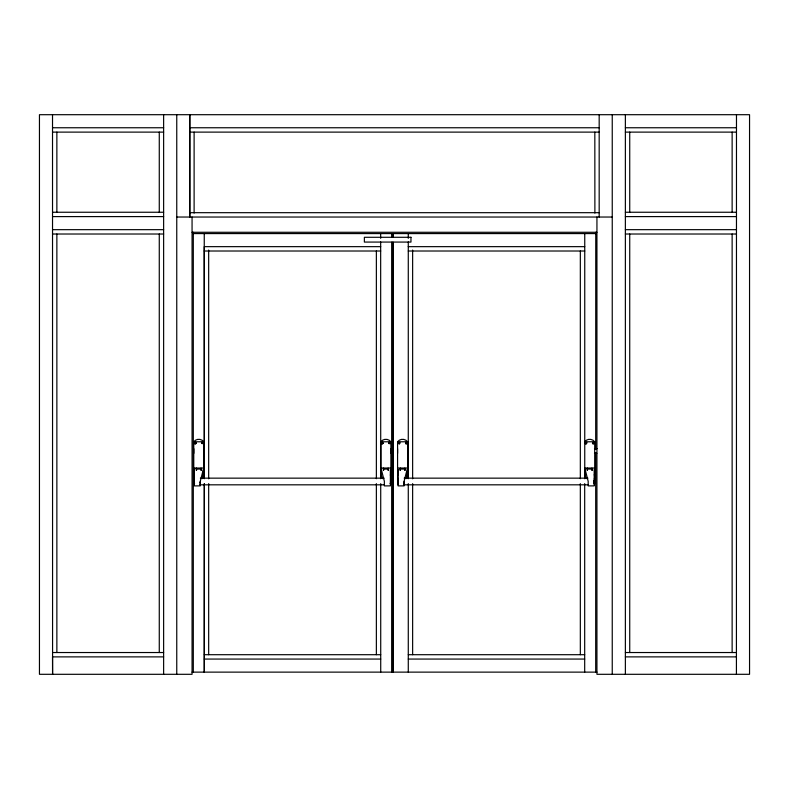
<?xml version="1.0" encoding="UTF-8"?>
<svg xmlns="http://www.w3.org/2000/svg" width="789" height="789" viewBox="0 0 789 789"><rect width="100%" height="100%" fill="white"/><g stroke="black" fill="none" stroke-linecap="round" stroke-linejoin="round"><path stroke-width="1.18" d="M200.1 482.434L200.12 484.801M200.1 482.306L200.337 481.389M195.879 443.122L195.633 443.862M196.017 443.359L195.218 442.126L194.41 443.359M203.365 443.359L203.286 442.54M381.294 442.747L381.442 443.122M382.754 443.122L382.517 443.862M382.902 443.359L382.517 442.422L381.679 442.422M388.78 443.142L389.904 442.678M388.849 443.546L390.101 443.122M398.218 442.747L398.435 443.546M405.714 443.142L406.838 442.678M407.173 442.747L406.937 443.467L406.956 442.373L405.783 442.373L405.95 443.862M407.203 443.142L406.789 443.862M586.503 443.546L586.572 443.122M592.421 443.142L593.673 442.244L593.673 443.862M592.588 443.142L593.713 442.678M594.058 443.359L593.841 442.56L592.835 442.422M202.29 478.667L203.296 475.146M406.108 478.667L407.104 475.146L407.104 469.534L404.106 481.27L404.106 485.876L398.09 485.896L398.09 469.534M404.155 481.389L404.007 484.742M194.488 442.54L194.794 443.862M195.938 443.556L196.017 442.747M201.757 442.925C201.984 441.12 204.39 442.925 202.98 443.862M381.373 442.54L381.679 443.862M382.823 443.556L382.517 442.244L381.373 442.728M388.869 442.757L388.721 443.556M390.013 443.467L390.161 442.54M593.762 481.99L593.762 480.807M195.682 443.605L194.558 443.122M398.307 442.728L399.619 442.56L399.441 443.862M399.49 443.605L399.599 442.757M586.375 443.556L586.631 442.54M194.627 442.56L195.633 442.422M194.755 442.678L195.79 442.816M202.092 442.678L203.029 442.678M381.511 442.56L382.566 442.678M382.685 443.546L381.531 443.418M388.849 442.56L390.032 442.56M389.855 443.862L390.249 442.747M398.563 442.678L399.49 442.678M586.375 442.678L585.32 442.56L585.103 443.359M586.326 443.862L586.71 442.747M592.924 442.521L592.835 443.862M195.633 443.674L194.794 443.674M382.517 443.674L381.679 443.674M399.441 443.674L398.613 443.674M406.789 443.674L405.95 443.674M585.487 442.422L586.503 442.56M586.326 443.674L585.487 443.674M593.673 443.674L593.032 443.763M52.518 127.759L163.629 127.759M189.755 127.759L599.176 127.759M625.371 127.759L736.482 127.759M52.518 132.118L163.629 132.118M189.755 132.118L599.176 132.118M625.371 132.118L736.482 132.118M52.518 212.251L163.629 212.251M625.371 212.251L736.482 212.251M189.755 212.685L599.176 212.685M52.518 216.6L163.629 216.6M625.371 216.6L736.482 216.6M176.756 217.034L612.244 217.034M52.518 229.668L163.629 229.668M625.371 229.668L736.482 229.668M192.062 232.282L596.938 232.282M193.305 233.583L595.754 233.583M52.518 234.017L163.629 234.017M625.371 234.017L736.482 234.017M380.722 246.651L204.252 246.651L204.312 478.706L204.252 233.583M408.219 246.651L584.748 246.651M204.312 251.01L380.722 251.01M408.278 251.01L584.748 251.01M193.769 483.164A20.987 19.577 0 0 0 194.587 483.341A19.114 19.114 0 0 1 193.769 483.164L193.769 441.781L203.779 441.781L203.779 478.499M380.88 478.499L380.88 441.781L390.89 441.781L390.89 483.164A19.114 19.114 0 0 1 390.072 483.371A20.987 19.577 0 0 0 390.89 483.164M397.577 483.164A20.987 19.577 0 0 0 398.396 483.341A19.114 19.114 0 0 1 397.577 483.164L397.577 441.781L407.588 441.781L407.588 478.499M594.699 441.781L584.688 441.781A6.263 6.263 0 0 1 594.699 441.781L594.699 483.164A19.114 19.114 0 0 1 593.88 483.371A20.987 19.577 0 0 0 594.699 483.164M194.577 442.954L195.879 443.142M201.925 442.954L203.217 443.142M381.462 442.954L382.754 443.142M388.809 442.954L390.101 443.142M398.386 442.954L399.688 443.142M405.733 442.954L407.025 443.142M585.27 442.954L586.572 443.142M592.618 442.954L593.91 443.142M203.197 443.29L201.728 442.954M388.78 443.122L390.082 443.29M398.366 443.122L399.658 443.29M405.714 443.122L407.006 443.29M586.543 443.29L585.251 443.122M593.89 443.29L592.588 443.122M193.769 448.694L193.769 453.379M397.577 448.694L397.577 453.379M594.462 448.694L596.839 448.694L594.788 448.694M393.03 453.33L390.644 453.379L390.644 448.694L393.03 448.694L390.979 448.694M594.462 453.379L596.839 453.33M193.769 468.045L203.779 468.045M380.88 468.045L390.89 468.045M397.577 468.045L407.588 468.045M584.688 468.045L594.699 468.045M196.264 468.853L201.274 468.853M383.385 468.853L388.385 468.853M400.082 468.853L405.082 468.853M587.194 468.853L592.204 468.853M193.769 474.09L194.262 474.09M390.397 474.09L390.89 474.09M397.577 474.09L398.07 474.09M203.276 474.445L203.779 474.445M380.88 474.445L381.383 474.445M584.688 474.445L585.191 474.445M193.769 474.899L194.262 474.899M203.276 474.899L203.779 474.899M380.88 474.899L381.383 474.899M390.397 474.899L390.89 474.899M397.577 474.899L398.07 474.899M407.085 474.899L407.588 474.899M584.688 474.899L585.191 474.899M594.206 474.899L594.699 474.899M193.769 475.363L194.262 475.363M390.397 475.363L390.89 475.363M397.577 475.363L398.07 475.363M203.276 475.728L203.779 475.728M380.88 475.728L381.383 475.728M407.085 475.728L407.588 475.728M584.688 475.728L585.191 475.728M200.347 478.154L384.105 478.154M404.155 478.154L587.913 478.154M200.15 484.821L384.105 484.821M403.958 484.821L587.913 484.821M52.518 652.533L163.629 652.533M625.371 652.533L736.482 652.533M204.312 654.702L380.722 654.702M408.278 654.702L584.688 654.702M163.629 656.882L52.518 656.882L52.577 674.299L52.518 114.701M625.371 656.882L736.482 656.882M204.312 659.062L380.722 659.062M408.278 659.062L584.688 659.062M192.062 672.129L596.938 672.129M406.789 442.422L405.783 442.56L405.783 443.546M202.98 442.422L201.964 442.56L201.836 443.556M585.487 443.862L585.438 443.605M586.631 442.728L585.487 442.244L585.182 443.556M390.161 442.728L389.224 442.156L388.632 443.359M399.836 442.747L398.613 442.244L398.307 443.556M585.172 475.146L586.178 478.667M381.363 475.146L382.359 478.667M736.482 114.701L736.423 674.299M732.133 132.118L732.133 212.251M732.133 234.017L732.133 652.533M629.73 132.118L629.73 212.251M629.73 234.017L629.73 652.533M625.371 114.701L625.371 674.299M612.244 114.701L612.244 674.299M599.176 114.701L599.176 217.034M596.938 217.034L596.938 674.299L749.55 674.299L749.55 114.701L39.45 114.701L39.45 674.299L192.062 674.299L192.062 217.034M595.754 232.282L595.695 449.158M595.695 452.817L595.695 672.129M594.827 132.118L594.886 213.079M594.423 478.213L594.423 484.831M594.186 469.534L594.186 485.876L588.18 485.896L588.18 481.339L585.172 469.534L585.191 476.171M592.204 470.274L592.204 468.627L587.194 468.627L587.194 470.274M591.928 468.084L591.928 470.422M587.42 468.084L587.42 470.422M585.024 469.721L585.024 472.729M584.748 233.583L584.748 478.726M584.688 483.627L584.688 672.129M580.329 251.01L580.329 478.706M580.329 483.627L580.329 654.702M412.637 250.054L412.637 478.824M412.637 483.627L412.637 654.702M408.278 233.583L408.278 238.337M408.278 241.898L408.278 478.726M408.278 483.627L408.278 672.129M407.085 474.445L407.085 476.171M405.082 470.274L405.082 468.627L400.082 468.627L400.082 470.274M404.856 468.084L404.856 470.422M400.348 468.084L400.348 470.422M397.912 469.721L397.912 472.729M397.853 478.213L397.853 484.831M392.971 233.583L392.971 237.282M392.971 242.213L392.971 672.129M392.912 233.583L392.912 237.361M392.912 242.282L392.912 672.129M391.669 233.583L391.669 237.282M391.669 242.213L391.669 672.129M390.555 469.721L390.555 472.729M390.614 478.213L390.614 484.831M390.377 469.534L390.377 485.876L384.361 485.896L384.361 481.339L381.363 469.534L381.383 476.171M388.385 470.274L388.385 468.627L383.385 468.627L383.385 470.274M388.119 468.084L388.119 470.422M383.612 468.084L383.612 470.422M381.215 469.721L381.215 472.729M380.663 233.583L380.663 238.337M380.663 241.898L380.722 478.726M380.722 483.627L380.722 672.129M376.363 251.01L376.363 478.706M376.363 483.627L376.363 654.702M208.671 250.054L208.671 478.824M208.671 483.627L208.671 654.702M203.444 469.721L203.444 472.729M203.276 476.171L203.296 469.534L200.288 481.27L200.288 485.876L194.281 485.896L194.281 469.534M201.274 470.274L201.274 468.627L196.264 468.627L196.264 470.274M201.047 468.084L201.047 470.422M196.54 468.084L196.54 470.422M194.114 132.118L194.114 213.079M194.094 469.721L194.094 472.729M194.045 478.213L194.045 484.831M193.305 232.282L193.305 672.129M189.824 114.701L189.824 217.034M189.755 114.701L189.755 217.034M176.756 114.701L176.756 674.299M163.629 114.701L163.629 674.299M159.27 132.118L159.27 212.251M159.27 234.017L159.27 652.533M56.867 132.118L56.867 212.251M56.867 234.017L56.867 652.533M193.769 441.781A6.263 6.263 0 0 1 203.779 441.781M380.88 441.781A6.263 6.263 0 0 1 390.89 441.781M397.577 441.781A6.263 6.263 0 0 1 407.588 441.781M410.961 237.292L364.37 237.292L364.37 242.075L410.961 242.075L410.961 237.292M204.312 672.129L204.312 483.627L204.252 672.129"/></g></svg>
